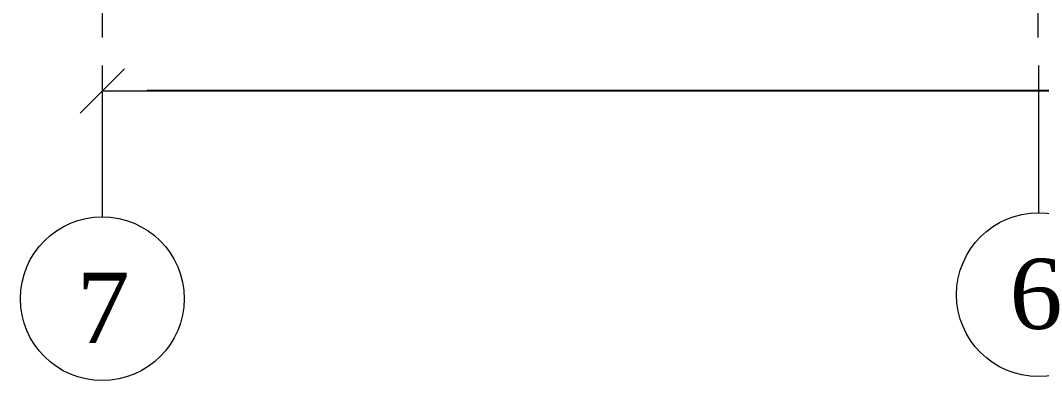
# Model space of a CAD drawing. Header units: millimetres. Extents: x 2399 to 111977, y 1313 to 59551.
# Drawn here: x 89090 to 93455, y 26833 to 28373 of the extents above; entities that cross this region are included whole.
import ezdxf

# ---------------------------------------------------------------- set-up
doc = ezdxf.new("R2010")
doc.units = ezdxf.units.MM
doc.linetypes.add('Штрихпунктирная', pattern=[670.277762, 352.777767, -176.388884, 0, -141.111112])
doc.layers.add('2D-чертеж - Общий', color=7, linetype='Continuous')
doc.layers.add('dim', color=7, linetype='Continuous')
doc.layers.add('main line', color=7, linetype='Continuous', lineweight=13)
doc.layers.add('scale', color=7, linetype='Continuous', lineweight=13)
doc.styles.add('СГЕНЕРИР_СТИЛЬ_1', font='georgia.ttf')
doc.dimstyles.new('СГЕНЕРИР_СТИЛЬ__1', dxfattribs={"dimtxt": 200, "dimasz": 190, "dimexe": 0.18, "dimexo": 0.0625, "dimgap": 0.09, "dimtad": 1, "dimtih": 1, "dimtoh": 1, "dimdec": 3, "dimlfac": 0.001, "dimzin": 0, "dimdsep": 46, "dimtxsty": 'СГЕНЕРИР_СТИЛЬ_1', "dimblk": 'ARROWHEAD_6', "dimblk1": 'ARROWHEAD_6', "dimblk2": 'ARROWHEAD_6', "dimcen": 0.09, "dimse1": 1, "dimse2": 1, "dimclrd": 7, "dimclre": 7, "dimclrt": 7, "dimadec": 0, "dimazin": 0, "dimtfac": 1, "dimtdec": 4, "dimtmove": 0, "dimatfit": 3, "dimfxl": 1, "dimtolj": 1, "dimtzin": 0, "dimarcsym": 0})

# ---------------------------------------------------------------- blocks, each defined once
blk = doc.blocks.new('Line13', base_point=(89497.7, 4817.6))
at = {"layer": 'main line', "color": 7, "linetype": 'Continuous', "lineweight": 13}
blk.add_line((89497.7, 4817.6), (89497.7, 4171), dxfattribs=at)
blk.add_circle((89497.7, 3821), 350, dxfattribs=at)
blk = doc.blocks.new('Line14', base_point=(93499.8, 4817.6))
at = {"layer": 'main line', "color": 7, "linetype": 'Continuous', "lineweight": 13}
blk.add_line((93499.8, 4817.6), (93499.8, 4188.2), dxfattribs=at)
blk.add_circle((93499.8, 3838.2), 350, dxfattribs=at)
blk = doc.blocks.new('ARROWHEAD_6')
at = {"color": 0, "linetype": 'Continuous', "lineweight": 0}
for p, q in [((-0.5, -0.5), (0.5, 0.5)), ((0, 0), (-1, 0))]:
    blk.add_line(p, q, dxfattribs=at)
blk = doc.blocks.new('*D412')
at = {"layer": 'Defpoints', "color": 0, "linetype": 'Continuous', "transparency": 16777216}
for p in [(89440, 28087.1), (89440, 28071.1), (109019.8, 28052.4)]:
    blk.add_point(p, dxfattribs=at)
at = {"layer": 'dim', "color": 7, "linetype": 'Continuous', "lineweight": -2, "transparency": 16777216}
blk.add_line((108829.8, 28071.1), (89630, 28071.1), dxfattribs=at)
at = {"layer": 'dim', "color": 7, "linetype": 'Continuous', "lineweight": -2, "transparency": 16777216, "xscale": 190, "yscale": 190, "zscale": 190, "rotation": 180}
blk.add_blockref('ARROWHEAD_6', (89440, 28071.1), dxfattribs=at)
at = {"layer": 'dim', "color": 7, "linetype": 'Continuous', "lineweight": -2, "transparency": 16777216, "xscale": 190, "yscale": 190, "zscale": 190}
blk.add_blockref('ARROWHEAD_6', (109019.8, 28071.1), dxfattribs=at)
at = {"layer": 'dim', "color": 7, "linetype": 'Continuous', "lineweight": 13, "transparency": 16777216, "insert": (99203.8, 28196.9), "char_height": 200, "attachment_point": 5, "style": 'СГЕНЕРИР_СТИЛЬ_1'}
blk.add_mtext('\\A1;19,500', dxfattribs=at)

msp = doc.modelspace()

# ---------------------------------------------------------------- linework, layer by layer
at = {"layer": 'main line', "color": 7, "linetype": 'Штрихпунктирная', "lineweight": 13}
for p, q in [((89439.9716, 34685.5026), (89439.9716, 28033.4466)), ((93439.9716, 34685.5026), (93439.9716, 28033.4466))]:
    msp.add_line(p, q, dxfattribs=at)

# ---------------------------------------------------------------- block references
at = {"layer": '2D-чертеж - Общий', "color": 7, "linetype": 'Continuous', "lineweight": 13}
for name, p in [('Line13', (89439.9716, 28179.9751)), ('Line14', (93442.04, 28179.9751))]:
    msp.add_blockref(name, p, dxfattribs=at)

# ---------------------------------------------------------------- texts
at = {"layer": 'scale', "color": 7, "linetype": 'Continuous', "lineweight": 13, "char_height": 300, "attachment_point": 4, "style": 'СГЕНЕРИР_СТИЛЬ_1'}
for s, insert in [('\\A1;6', (93318.4035, 27202.0455)), ('\\A1;7', (89330.8803, 27144.5907))]:
    msp.add_mtext(s, dxfattribs=dict(at, insert=insert))

# ---------------------------------------------------------------- dimensions: what is measured, and where the dimension line sits
at = {"layer": 'dim', "color": 7, "linetype": 'Continuous', "lineweight": 13}
dim = msp.add_linear_dim(base=(89439.9716, 28071.0725), p1=(109019.8291, 28052.4327), p2=(89439.9716, 28087.107), angle=180, text='19,500', dimstyle='СГЕНЕРИР_СТИЛЬ__1', dxfattribs=at)
dim.commit()
dim.dimension.update_dxf_attribs({"geometry": '*D412', "text_midpoint": (99203.8324, 28071.0725), "dimtype": 160})

doc.saveas('drawing.dxf')
